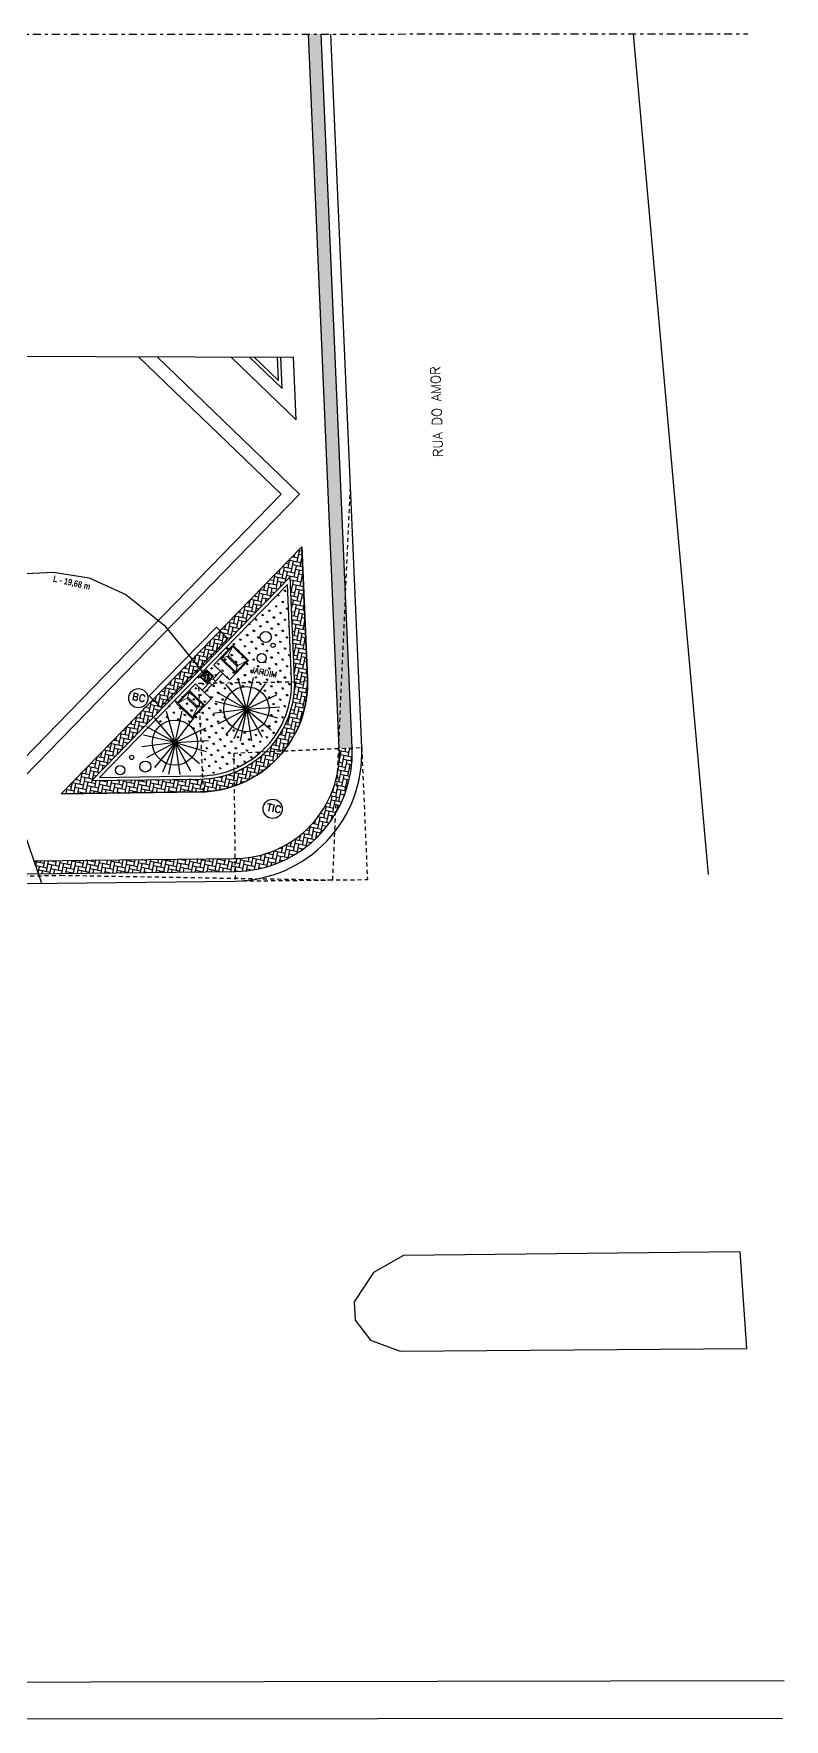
# Model space of a CAD drawing. Header units: millimetres. Extents: x 2181 to 2351, y -493 to -361.
# Drawn here: x 2225.7 to 2249.1, y -487.3 to -434.7 of the extents above; entities that cross this region are included whole.
import ezdxf

# ---------------------------------------------------------------- set-up
doc = ezdxf.new("R2010")
doc.units = ezdxf.units.MM
doc.header["$LTSCALE"] = 0.5
doc.header["$MEASUREMENT"] = 0
doc.linetypes.add('DASHDOT', pattern=[1, 0.5, -0.25, 0, -0.25])
doc.linetypes.add('HIDDEN', pattern=[0.375, 0.25, -0.125])
doc.layers.get('0').update_dxf_attribs({"linetype": 'CONTINUOUS'})
for name, color, linetype in [('DEMOLIR', 253, 'HIDDEN'), ('P01', 1, 'CONTINUOUS'), ('P1', 1, 'CONTINUOUS'), ('P15', 7, 'DASHDOT'), ('P2', 2, 'CONTINUOUS'), ('P3', 3, 'CONTINUOUS'), ('RAIOS', 250, 'HIDDEN'), ('TEXTO', 3, 'CONTINUOUS'), ('VEGETAÇÃO', 2, 'CONTINUOUS')]:
    doc.layers.add(name, color=color, linetype=linetype)
for name, color, linetype, lineweight in [('Det', 3, 'CONTINUOUS', 9), ('EL-Textos fios', 7, 'CONTINUOUS', 20), ('ELETRODUTO', 4, 'CONTINUOUS', 30), ('MEIO-FIO', 253, 'CONTINUOUS', 20)]:
    doc.layers.add(name, color=color, linetype=linetype, lineweight=lineweight)
doc.styles.add('ARIAL', font='ARIALNB.TTF')
doc.styles.add('ROMANS', font='romans')
pattern_1 = [(78.57352, (216.0101, 199.7031), (-0.093848322, 0.1413948106), [0.36, -0.12]), (168.57352, (216.03388, 199.82072), (-0.093848322, 0.1413948106), [0.36, -0.12])]

# ---------------------------------------------------------------- blocks, each defined once
blk = doc.blocks.new('FG')
at = {"layer": 'Det', "color": 7}
for p, q in [((-0.9, 0.573), (-1.743, 0.462)), ((-1.184, 0.536), (-1.094, -0.141)), ((-0.9, 0.573), (-0.811, -0.104)), ((-0.084, 0.678), (0.759, 0.783)), ((-0.084, 0.678), (0, 0)), ((0.2, 0.713), (0.284, 0.035)), ((0.233, 0.687), (0.733, 0.749)), ((0.42, 0.611), (0.233, 0.687)), ((0.233, 0.687), (0.31, 0.069)), ((0.401, 0.586), (0.445, 0.235)), ((0.42, 0.611), (0.733, 0.749)), ((0.488, 0.241), (0.445, 0.592)), ((0.733, 0.749), (0.81, 0.131)), ((0.759, 0.783), (0.844, 0.105)), ((0.759, 0.783), (0.844, 0.105)), ((-1.743, 0.462), (-1.654, -0.215)), ((-1.743, 0.462), (-1.654, -0.215)), ((-1.209, 0.502), (-1.709, 0.437)), ((-1.371, 0.381), (-1.709, 0.437)), ((-1.709, 0.437), (-1.628, -0.181)), ((-1.344, 0.006), (-1.39, 0.357)), ((-1.371, 0.381), (-1.209, 0.502)), ((-1.347, 0.363), (-1.3, 0.012)), ((-1.209, 0.502), (-1.128, -0.115)), ((-0.521, 0.329), (-0.862, 0.284)), ((-0.508, 0.23), (-0.849, 0.185)), ((-0.389, 0.346), (-0.048, 0.389)), ((-0.377, 0.247), (-0.036, 0.289)), ((0, 0), (0.844, 0.105)), ((0.473, 0.188), (0.31, 0.069)), ((0.31, 0.069), (0.81, 0.131)), ((0.473, 0.188), (0.81, 0.131)), ((-0.811, -0.104), (-1.654, -0.215)), ((-1.316, -0.04), (-1.628, -0.181)), ((-1.128, -0.115), (-1.628, -0.181)), ((-1.316, -0.04), (-1.128, -0.115))]:
    blk.add_line(p, q, dxfattribs=at)
for points in [[(-1.291, -0.037), (-1.34, -0.044), (-1.347, 0.006), (-1.297, 0.012)], [(0.448, 0.185), (0.497, 0.191), (0.491, 0.241), (0.442, 0.235)]]:
    blk.add_lwpolyline(points, close=True, dxfattribs=at)
blk.add_circle((-0.449, 0.288), 0.0829, dxfattribs=at)
for centre, start, end in [((0.423, 0.589), 7.0793, 187.0793), ((-1.368, 0.36), 7.5067, 187.5067)]:
    blk.add_arc(centre, 0.022, start, end, dxfattribs=at)
blk = doc.blocks.new('GDS')
at = {"layer": 'ELETRODUTO'}
h = blk.add_hatch(color=3, dxfattribs=at)
h.dxf.hatch_style = 1
h.paths.add_polyline_path([(2194.837, -455.302), (2195.103, -455.441), (2195.242, -455.175), (2194.976, -455.036)])
h.paths.add_polyline_path([(2194.984, -455.063), (2195.215, -455.183), (2195.094, -455.414), (2194.864, -455.294)], flags=16)
h = blk.add_hatch(dxfattribs=at)
h.set_pattern_fill('AR-CONC', color=3, scale=0.02, angle=196)
h.set_pattern_definition([(246, (0, 0), (-0.1413543144, -0.027476495), [0.015, -0.165]), (191, (0, 0), (0.068141719, -0.136961687), [0.012, -0.132]), (296.4514445, (-0.01178, -0.00229), (-0.073212596, -0.164438181), [0.012748038, -0.140228422]), (242.1842, (0.01103, -0.03845), (-0.214304302, -0.027012847), [0.0225, -0.2475]), (292.635635, (-0.00683, -0.0407), (-0.12599025, -0.23880213), [0.019122068, -0.210342752]), (187.184164, (0.01103, -0.03845), (-0.12599025, -0.23880213), [0.018, -0.198]), (217, (-0.01096, -0.03435), (-0.1369521383, 0.044498447), [0.015, -0.165]), (162, (-0.01096, -0.03435), (-0.006802254, -0.152825151), [0.012, -0.132]), (267.451445, (-0.02237, -0.03064), (-0.1437543905, -0.1083267034), [0.012748038, -0.140228422]), (233.5, (0, 0), (0.0160138357, -0.0646699642), [0, -0.1304, 0, -0.134, 0, -0.1325]), (203.5, (0, 0), (-0.0288328137, -0.0903289326), [0, -0.0764, 0, -0.1274, 0, -0.0505]), (163.5, (0.04287, 0.012293), (-0.1038720051, -0.0250920541), [0, -0.05, 0, -0.156, 0, -0.207]), (153.5, (0.0621, 0.01781), (-0.1066003707, -0.0513949958), [0, -0.065, 0, -0.1036, 0, -0.147])])
h.paths.add_polyline_path([(2195.215, -455.183), (2194.984, -455.063), (2194.864, -455.294), (2195.094, -455.414)])
at = {"layer": 'ELETRODUTO', "color": 3, "lineweight": 0}
for points in [[(2194.837, -455.302), (2195.103, -455.441), (2195.242, -455.175), (2194.976, -455.036)], [(2194.864, -455.294), (2195.094, -455.414), (2195.215, -455.183), (2194.984, -455.063)]]:
    blk.add_lwpolyline(points, close=True, dxfattribs=at)

msp = doc.modelspace()

# ---------------------------------------------------------------- hatches: boundary and pattern name
at = {"layer": 'P01'}
h = msp.add_hatch(dxfattribs=at)
h.set_pattern_fill('AR-HBONE', color=252, scale=0.03, angle=33.5735, style=0)
h.set_pattern_definition(pattern_1)
h.paths.add_polyline_path([(2234.655, -434.668), (2234.255, -434.668), (2235.217, -456.977), (2235.617, -456.972)])
h = msp.add_hatch(dxfattribs=at)
h.set_pattern_fill('AR-HBONE', color=252, scale=0.03, angle=33.5735, style=0)
h.set_pattern_definition(pattern_1)
h.paths.add_polyline_path([(2234.069, -451.236), (2234.045, -450.687), (2226.527, -458.409), (2227.093, -458.401)])
h = msp.add_hatch(dxfattribs=at)
h.set_pattern_fill('AR-HBONE', color=252, scale=0.03, angle=33.5735, style=0)
h.set_pattern_definition(pattern_1)
h.paths.add_polyline_path([(2234.069, -451.236), (2233.685, -451.63), (2233.823, -454.818, -0.414214), (2230.955, -457.945), (2230.972, -458.345, 0.414214), (2234.223, -454.801)])
h = msp.add_hatch(dxfattribs=at)
h.set_pattern_fill('AR-HBONE', color=252, scale=0.03, angle=33.5735, style=0)
h.set_pattern_definition(pattern_1)
h.paths.add_polyline_path([(2235.617, -456.972), (2235.218, -456.99, -0.423635), (2231.957, -460.432), (2231.962, -460.832, 0.423635)])
h = msp.add_hatch(dxfattribs=at)
h.set_pattern_fill('AR-HBONE', color=252, scale=0.03, angle=33.5735, style=0)
h.set_pattern_definition(pattern_1)
h.paths.add_polyline_path([(2230.972, -458.345), (2230.955, -457.945), (2227.488, -457.995), (2227.093, -458.401)])
h = msp.add_hatch(dxfattribs=at)
h.set_pattern_fill('AR-HBONE', color=252, scale=0.03, angle=33.5735, style=0)
h.set_pattern_definition(pattern_1)
h.paths.add_polyline_path([(2231.962, -460.832), (2231.957, -460.432), (2225.678, -460.501), (2225.816, -460.9)])
at = {"layer": 'VEGETAÇÃO'}
h = msp.add_hatch(dxfattribs=at)
h.set_pattern_fill('GRASS', color=252, scale=0.25, angle=-11.4265, style=0)
h.set_pattern_definition([(78.57352, (216.0101, 199.7031), (-0.138251635, 0.208294228), [0.046875, -0.30667839]), (33.57352, (216.0101, 199.7031), (-0.138251635, 0.208294228), [0.046875, -0.203125]), (123.57352, (216.0101, 199.7031), (-0.208294228, -0.138251635), [0.046875, -0.203125])])
h.paths.add_polyline_path([(2229.489, -456.083), (2229.637, -456.263, -0.487874), (2230.722, -456.504), (2230.889, -456.424), (2230.951, -457.845, 0.414214), (2233.723, -454.823), (2233.595, -451.865)])
h.paths.add_polyline_path([(2232.65, -454.137, -1), (2232.933, -454.194, -1)], flags=16)
h.paths.add_polyline_path([(2233.008, -455.9, -1), (2231.626, -455.62, -1)], flags=16)
h.paths.add_polyline_path([(2232.747, -453.471, -1), (2233.085, -453.539, -1)], flags=16)
h.paths.add_polyline_path([(2233.085, -453.754, -1), (2233.216, -453.78, -1)], flags=16)

# ---------------------------------------------------------------- linework, layer by layer
at = {"color": 252, "linetype": 'Continuous'}
msp.add_line((2224.487, -444.736, 23.401), (2233.79, -444.768, 24.028), dxfattribs=at)
at = {"layer": 'DEMOLIR', "color": 252}
for p, q in [((2235.012, -461.098, 24.028), (2235.565, -448.789, 24.028)), ((2235.917, -456.959, 24.028), (2236.095, -461.086, 24.028)), ((2211.167, -461.276, 24.028), (2226.53, -460.952, 24.028)), ((2226.53, -460.952, 24.028), (2235.012, -461.098, 24.028)), ((2231.965, -461.132, 24.028), (2236.095, -461.086, 24.028))]:
    msp.add_line(p, q, dxfattribs=at)
at = {"layer": 'ELETRODUTO'}
msp.add_lwpolyline([(2213.213, -446.635), (2214.977, -448.026), (2216.467, -449.202), (2217.731, -450.168), (2218.817, -450.931), (2219.773, -451.497), (2220.647, -451.872), (2221.486, -452.062), (2222.338, -452.074), (2223.243, -451.929), (2224.206, -451.714), (2225.222, -451.53), (2226.289, -451.479), (2227.401, -451.662), (2228.555, -452.181), (2229.748, -453.137), (2230.976, -454.632)], dxfattribs=at)
at = {"layer": 'MEIO-FIO', "color": 252, "elevation": 22.142}
msp.add_lwpolyline([(2246.735, -460.927), (2244.394, -434.659)], dxfattribs=at)
at = {"layer": 'P1', "color": 252}
for p, q in [((2235.218, -456.99, 24.028), (2234.255, -434.668, 24.028)), ((2244.394, -434.659, 22.142), (2246.735, -460.927, 22.142)), ((2233.406, -449.049, 23.401), (2228.946, -444.751, 23.401)), ((2233.973, -449.04, 23.401), (2229.524, -444.753, 23.401)), ((2233.874, -446.722, 23.401), (2231.839, -444.761, 23.401)), ((2233.874, -446.722, 24.028), (2233.79, -444.768, 24.028)), ((2233.406, -449.049, 23.401), (2224.966, -457.719, 23.401)), ((2233.973, -449.04, 23.401), (2224.975, -458.283, 23.401)), ((2234.045, -450.687, 23.401), (2226.527, -458.409, 23.401)), ((2234.223, -454.801, 24.028), (2234.045, -450.687, 24.028)), ((2226.527, -458.409, 3.779), (2230.874, -458.347, 0.834)), ((2225.678, -460.501, 24.028), (2231.957, -460.432, 24.028))]:
    msp.add_line(p, q, dxfattribs=at)
at = {"layer": 'P1', "color": 252, "elevation": 23.401}
msp.add_lwpolyline([(2226.527, -458.409), (2234.045, -450.687), (2234.223, -454.801, -0.42271), (2230.874, -458.347), (2226.527, -458.409)], format="xyb", dxfattribs=at)
at = {"layer": 'P1', "color": 252}
for centre in [(2228.942, -455.419), (2233.137, -458.876)]:
    msp.add_circle(centre, 0.3, dxfattribs=at)
for centre, radius, start in [((2230.826, -454.948, 24.028), 3.4, 270.8138), ((2231.921, -457.132, 24.028), 3.3, 270.634)]:
    msp.add_arc(centre, radius, start, 2.4708, dxfattribs=at)
at = {"layer": 'P15', "color": 252}
msp.add_lwpolyline([(2181.041, -434.656), (2210.043, -434.689), (2247.975, -434.656)], dxfattribs=at)
at = {"layer": 'P2', "color": 252}
msp.add_lwpolyline([(2231.738, -453.553), (2231.381, -453.203), (2229.281, -455.345), (2229.638, -455.695)], close=True, dxfattribs=at)
at = {"layer": 'P3', "color": 252}
for p, q in [((2235.617, -456.972, 24.028), (2234.655, -434.668, 24.028)), ((2235.917, -456.959, 24.028), (2234.955, -434.667, 24.028)), ((2233.431, -445.74, 23.401), (2232.417, -444.763, 23.401)), ((2233.32, -445.495, 23.401), (2232.562, -444.764, 23.401)), ((2233.32, -445.495, 24.028), (2233.289, -444.766, 24.028)), ((2233.431, -445.74, 24.028), (2233.389, -444.767, 24.028)), ((2233.685, -451.63, 23.401), (2227.488, -457.995, 23.401)), ((2233.595, -451.865, 23.401), (2227.728, -457.892, 23.401)), ((2233.723, -454.823, 24.028), (2233.595, -451.865, 24.028)), ((2233.823, -454.818, 24.028), (2233.685, -451.63, 24.028)), ((2227.488, -457.995, 3.124), (2230.868, -457.947, 0.834)), ((2227.728, -457.892, 2.96), (2230.867, -457.847, 0.834)), ((2225.403, -459.704, 23.848), (2225.919, -461.199, 24.028)), ((2188.048, -461.318, 24.028), (2231.962, -460.832, 24.028)), ((2188.048, -461.618, 24.028), (2231.965, -461.132, 24.028))]:
    msp.add_line(p, q, dxfattribs=at)
for points, elevation in [([(2247.946, -475.743), (2247.742, -472.713), (2237.22, -472.836), (2236.285, -473.368), (2235.686, -474.281), (2235.71, -474.851), (2236.189, -475.478), (2237.119, -475.82), (2247.946, -475.743)], 21.886), ([(2249.116, -486.127), (2211.208, -486.191), (2188.025, -486.119)], 21.651), ([(2188.024, -487.298), (2211.132, -487.324), (2249.064, -487.292)], 23.408)]:
    msp.add_lwpolyline(points, dxfattribs=dict(at, elevation=elevation))
for centre, radius, start in [((2230.826, -454.948, 24.028), 2.9, 270.8138), ((2230.826, -454.948, 24.028), 3, 270.8138), ((2231.921, -457.132, 24.028), 3.7, 270.634), ((2231.921, -457.132, 24.028), 4, 270.634)]:
    msp.add_arc(centre, radius, start, 2.4708, dxfattribs=at)
at = {"layer": 'RAIOS', "color": 252}
for p, q in [((2230.826, -454.948, 0.834), (2234.225, -454.899, -1.468)), ((2230.972, -458.345, 24.028), (2230.826, -454.948, 24.028)), ((2231.921, -457.132, 24.028), (2235.917, -456.959, 24.028)), ((2231.921, -457.132, 24.028), (2231.965, -461.132, 24.028))]:
    msp.add_line(p, q, dxfattribs=at)
at = {"layer": 'VEGETAÇÃO', "color": 252, "linetype": 'Continuous', "ltscale": 3}
for p, q in [((2232.317, -455.76), (2231.676, -454.983)), ((2232.317, -455.76), (2232.054, -454.788)), ((2232.317, -455.76), (2232.538, -454.777)), ((2232.317, -455.76), (2232.924, -454.963)), ((2232.317, -455.76), (2231.337, -455.527)), ((2232.317, -455.76), (2231.44, -455.264)), ((2232.317, -455.76), (2233.277, -455.303)), ((2230.086, -456.807), (2229.445, -456.029)), ((2230.086, -456.807), (2229.823, -455.834)), ((2230.086, -456.807), (2230.307, -455.824)), ((2230.086, -456.807), (2230.693, -456.01)), ((2232.317, -455.76), (2231.282, -455.895)), ((2232.317, -455.76), (2231.427, -456.232)), ((2232.317, -455.76), (2231.68, -456.54)), ((2232.317, -455.76), (2231.924, -456.687)), ((2232.317, -455.76), (2232.117, -456.747)), ((2232.317, -455.76), (2233.364, -455.691)), ((2232.317, -455.76), (2232.47, -456.755)), ((2232.317, -455.76), (2233.088, -456.408)), ((2232.317, -455.76), (2233.285, -456.036)), ((2232.317, -455.76), (2232.805, -456.641)), ((2230.086, -456.807), (2229.106, -456.574)), ((2230.086, -456.807), (2229.209, -456.311)), ((2230.086, -456.807), (2231.045, -456.35)), ((2230.086, -456.807), (2229.05, -456.942)), ((2230.086, -456.807), (2229.196, -457.279)), ((2230.086, -456.807), (2229.449, -457.587)), ((2230.086, -456.807), (2229.692, -457.734)), ((2230.086, -456.807), (2229.886, -457.794)), ((2230.086, -456.807), (2231.133, -456.737)), ((2230.086, -456.807), (2230.239, -457.802)), ((2230.086, -456.807), (2230.856, -457.455)), ((2230.086, -456.807), (2231.054, -457.083)), ((2230.086, -456.807), (2230.574, -457.687))]:
    msp.add_line(p, q, dxfattribs=at)
for centre, radius in [((2232.916, -453.505), 0.172), ((2233.15, -453.767), 0.0664), ((2232.791, -454.166), 0.144), ((2232.317, -455.76), 0.705), ((2230.086, -456.807), 0.705), ((2228.374, -457.668), 0.144), ((2228.733, -457.269), 0.0664), ((2229.159, -457.555), 0.172)]:
    msp.add_circle(centre, radius, dxfattribs=at)

# ---------------------------------------------------------------- block references
at = {"layer": 'ELETRODUTO', "rotation": 344.1019017220948}
msp.add_blockref('GDS', (244.695, 584.366), dxfattribs=at)
at = {"layer": 'P1', "color": 252, "rotation": 38.74677990855152}
msp.add_blockref('FG', (2231.786, -454.85), dxfattribs=at)

# ---------------------------------------------------------------- texts
at = {"layer": 'EL-Textos fios', "insert": (2226.831, -451.949), "char_height": 0.2, "width": 1.85598, "attachment_point": 8, "rotation": 347.322, "line_spacing_factor": 0.798, "style": 'ARIAL'}
msp.add_mtext('L - 19,68 m', dxfattribs=at)
at = {"layer": 'TEXTO', "color": 252, "style": 'ARIAL'}
for s, p in [('BC', (2228.73, -455.478, 263.894)), ('TIC', (2232.925, -458.935, 263.894))]:
    msp.add_text(s, height=0.25, rotation=348.5735, dxfattribs=at).set_placement(p)
at = {"layer": 'TEXTO', "color": 252, "attachment_point": 1, "style": 'ROMANS'}
for s, insert, char_height, width, rotation in [('{\\C3;RUA DO AMOR}', (2238.157, -447.895), 0.3, 7.95733, 91.8725), ('{\\C3;JARDIM}', (2232.469, -454.441), 0.18, 3.05792, 348.5735)]:
    msp.add_mtext(s, dxfattribs=dict(at, insert=insert, char_height=char_height, width=width, rotation=rotation))

doc.saveas('drawing.dxf')
